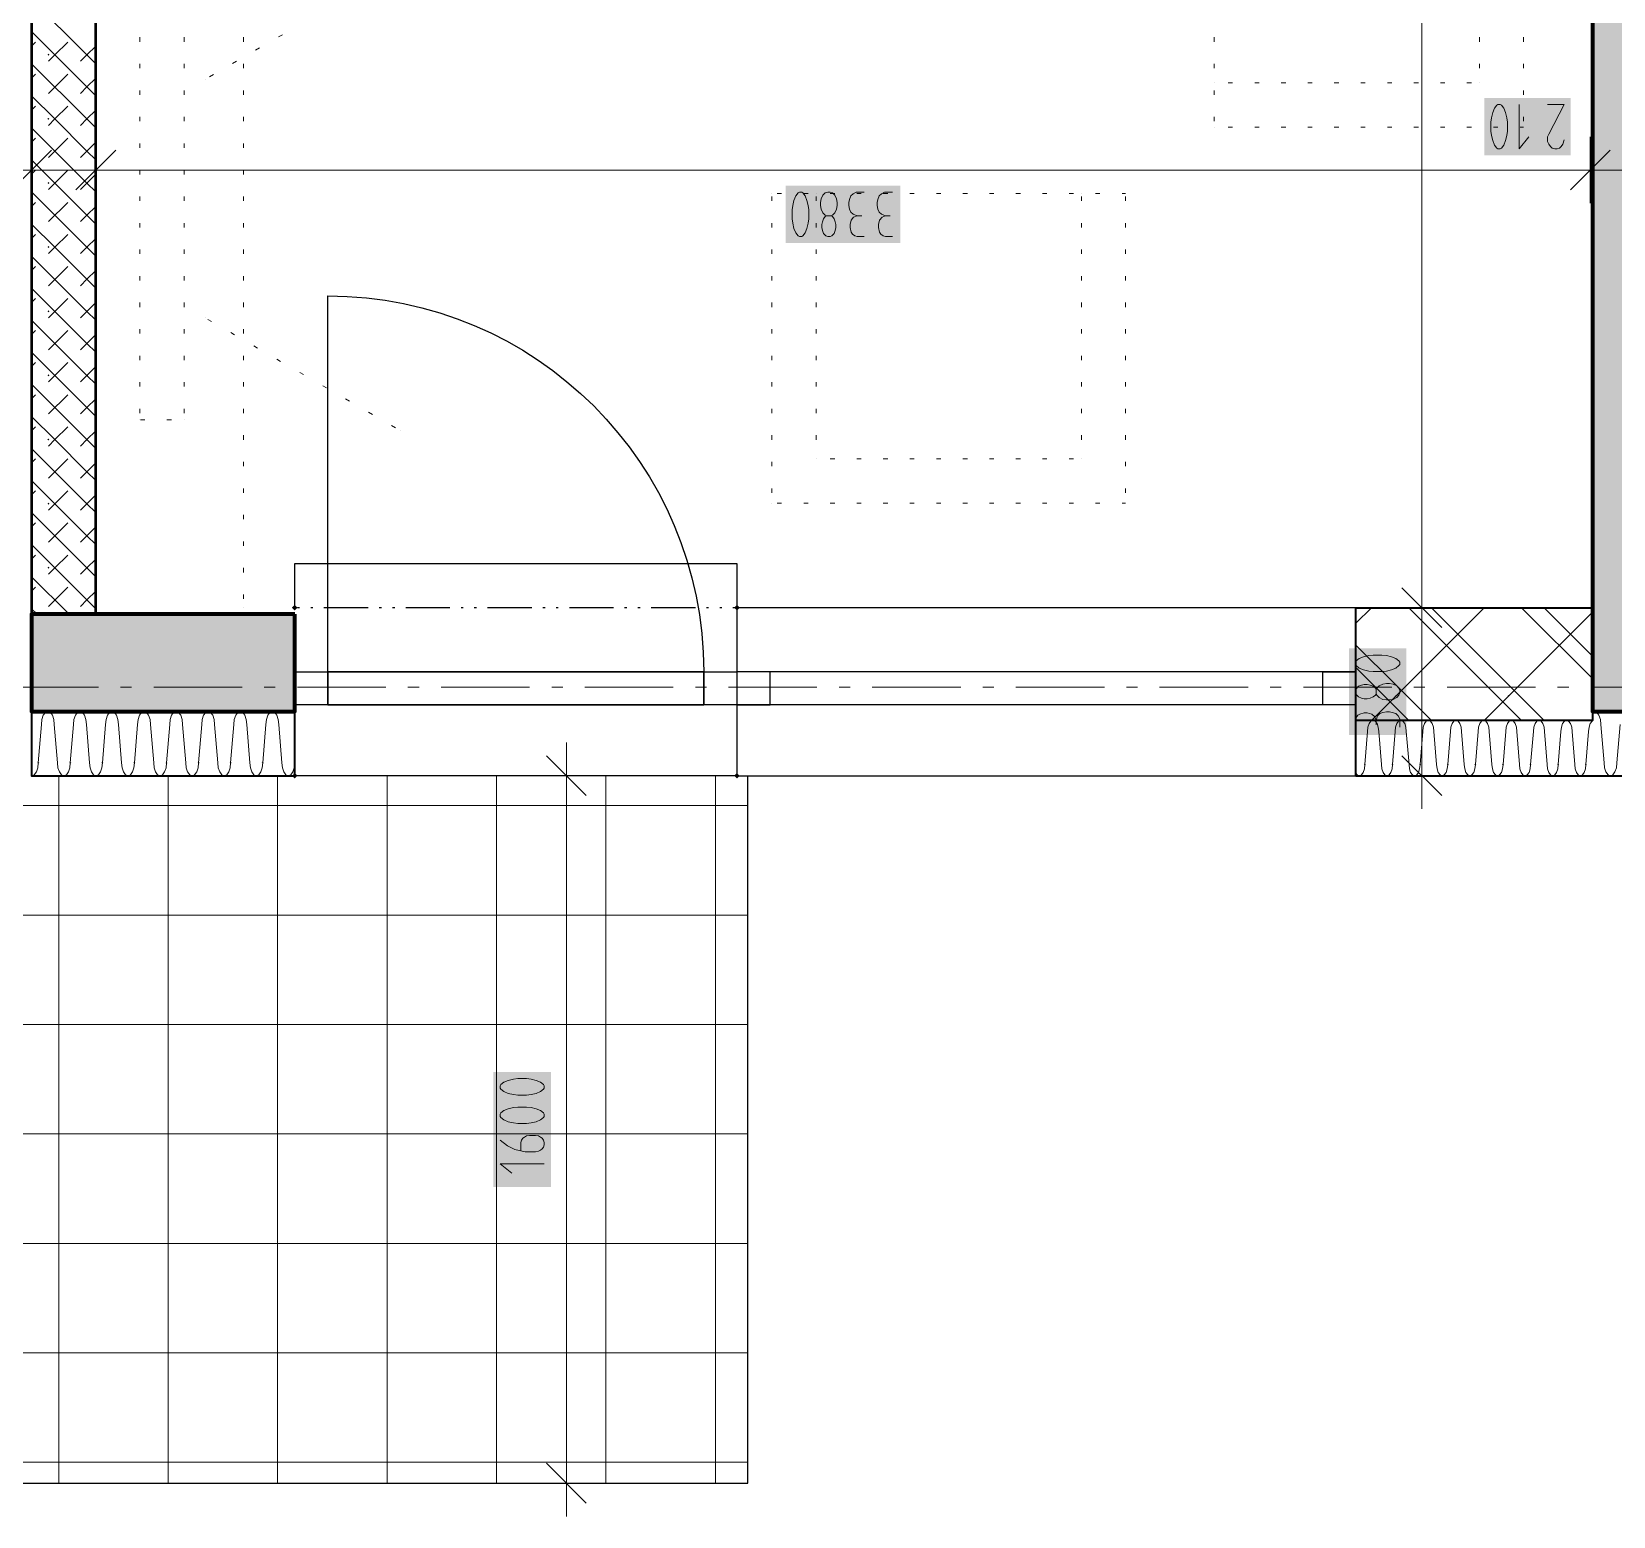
# Model space of a CAD drawing. Header units: millimetres. Extents: x 0 to 594, y 0 to 420.
# Drawn here: x 313.66 to 350.32, y 110.91 to 145.32 of the extents above; entities that cross this region are included whole.
import ezdxf

# ---------------------------------------------------------------- set-up
doc = ezdxf.new("R2010")
doc.units = ezdxf.units.MM
doc.header["$LTSCALE"] = 8
for name, color, linetype in [('PDF_Dvere', 7, 'Continuous'), ('PDF_Koty delkove', 7, 'Continuous'), ('PDF_Nabytek', 7, 'Continuous'), ('PDF_Obecne 0.25', 7, 'Continuous'), ('PDF_Okna', 7, 'Continuous'), ('PDF_Osy hlavni', 7, 'Continuous'), ('PDF_Pricky zdene', 7, 'Continuous'), ('PDF_Srafy', 7, 'Continuous'), ('PDF_Steny obvodove nosne', 7, 'Continuous'), ('PDF_Steny sendvic', 7, 'Continuous'), ('PDF_Zatepleni', 7, 'Continuous')]:
    doc.layers.add(name, color=color, linetype=linetype)

msp = doc.modelspace()

# ---------------------------------------------------------------- linework, layer by layer
at = {"layer": 'PDF_Dvere', "lineweight": 25}
msp.add_lwpolyline([(320.523, 130.483), (320.523, 139.196, -0.414213), (329.235, 130.483)], format="xyb", dxfattribs=at)
for points in [[(320.523, 129.714), (319.754, 129.714), (319.754, 130.483), (320.523, 130.483)], [(320.523, 129.714), (320.523, 130.483)], [(330.004, 129.714), (329.235, 129.714), (329.235, 130.483), (330.004, 130.483)], [(329.235, 129.714), (329.235, 130.483)]]:
    msp.add_lwpolyline(points, close=True, dxfattribs=at)
for points in [[(329.235, 130.483), (320.523, 130.483), (329.235, 130.483)], [(329.235, 129.714), (320.523, 129.714), (329.235, 129.714)]]:
    msp.add_lwpolyline(points, dxfattribs=at)
at = {"layer": 'PDF_Koty delkove', "lineweight": 18}
for points in [[(345.88, 128.074), (345.88, 131.969), (345.88, 141.929), (345.88, 146.487), (345.88, 150.974)], [(347.481, 143.22), (347.481, 143.015), (347.495, 142.913), (347.523, 142.793), (347.564, 142.691), (347.618, 142.622), (347.646, 142.606), (347.7, 142.606), (347.728, 142.622), (347.782, 142.691), (347.823, 142.793), (347.851, 142.913), (347.865, 143.015), (347.865, 143.22), (347.851, 143.322), (347.823, 143.442), (347.782, 143.544), (347.728, 143.613), (347.7, 143.631), (347.646, 143.631)], [(347.646, 143.631), (347.618, 143.613), (347.564, 143.544), (347.523, 143.442), (347.495, 143.322), (347.481, 143.22)], [(348.139, 143.631), (348.139, 142.606), (348.357, 142.878)], [(348.796, 143.631), (349.179, 143.631), (348.823, 142.947), (348.796, 142.878), (348.796, 142.776), (348.823, 142.708), (348.864, 142.657), (348.905, 142.622), (348.96, 142.606), (349.014, 142.606), (349.069, 142.622), (349.11, 142.657), (349.151, 142.708), (349.179, 142.81)], [(313.655, 142.88), (313.655, 142.111), (313.655, 141.343)], [(315.141, 142.88), (315.141, 142.111), (315.141, 141.343)], [(349.786, 142.88), (349.786, 142.111), (349.786, 141.343)], [(314.116, 142.573), (313.194, 141.65)], [(315.603, 142.573), (314.68, 141.65)], [(350.247, 142.573), (349.325, 141.65)], [(415.268, 142.111), (414.361, 142.111), (388.07, 142.111), (386.583, 142.111), (351.939, 142.111), (349.786, 142.111), (315.141, 142.111), (313.655, 142.111), (287.364, 142.111), (285.212, 142.111), (258.921, 142.111), (257.434, 142.111), (222.79, 142.111), (220.637, 142.111)], [(331.587, 141.513), (331.533, 141.581), (331.505, 141.599), (331.451, 141.599), (331.423, 141.581), (331.368, 141.513), (331.327, 141.41), (331.3, 141.29), (331.286, 141.188)], [(332.19, 141.052), (332.217, 141.034), (332.258, 140.983), (332.285, 140.915), (332.299, 140.847), (332.299, 140.778), (332.285, 140.71), (332.258, 140.642), (332.203, 140.59), (332.162, 140.574), (332.108, 140.574), (332.067, 140.59), (332.012, 140.642), (331.984, 140.71), (331.97, 140.778), (331.97, 140.847), (331.984, 140.915), (332.012, 140.983), (332.053, 141.034), (332.08, 141.052), (332.19, 141.052), (332.217, 141.069), (332.272, 141.12), (332.313, 141.205), (332.327, 141.29), (332.327, 141.359), (332.313, 141.444), (332.272, 141.53), (332.217, 141.581), (332.162, 141.599), (332.108, 141.599), (332.053, 141.581), (331.998, 141.53), (331.957, 141.444), (331.943, 141.359)], [(332.956, 141.599), (332.765, 141.599), (332.696, 141.564), (332.641, 141.513), (332.614, 141.428), (332.6, 141.359), (332.6, 141.29), (332.614, 141.205), (332.641, 141.138), (332.696, 141.086), (332.792, 141.052)], [(333.613, 141.599), (333.422, 141.599), (333.354, 141.564), (333.299, 141.513), (333.271, 141.428), (333.257, 141.359), (333.257, 141.29), (333.271, 141.205), (333.299, 141.138), (333.354, 141.086), (333.449, 141.052)], [(331.286, 141.188), (331.286, 140.983), (331.3, 140.881), (331.327, 140.761), (331.368, 140.659), (331.423, 140.59), (331.451, 140.574), (331.505, 140.574), (331.533, 140.59), (331.587, 140.659), (331.628, 140.761), (331.656, 140.881), (331.67, 140.983), (331.67, 141.188), (331.656, 141.29), (331.628, 141.41), (331.587, 141.513)], [(331.943, 141.359), (331.943, 141.29), (331.957, 141.205), (331.998, 141.12), (332.053, 141.069), (332.08, 141.052)], [(332.956, 140.574), (332.792, 140.574), (332.737, 140.59), (332.683, 140.625), (332.655, 140.676), (332.628, 140.778), (332.628, 140.847), (332.655, 140.949), (332.71, 141.018), (332.792, 141.052), (332.901, 141.052)], [(333.613, 140.574), (333.449, 140.574), (333.394, 140.59), (333.34, 140.625), (333.312, 140.676), (333.285, 140.778), (333.285, 140.847), (333.312, 140.949), (333.367, 141.018), (333.449, 141.052), (333.558, 141.052)], [(346.341, 131.508), (345.419, 132.431)], [(346.649, 131.969), (345.88, 131.969), (345.111, 131.969)], [(344.956, 130.871), (344.751, 130.871), (344.65, 130.857), (344.53, 130.83), (344.427, 130.789), (344.359, 130.735), (344.342, 130.707), (344.342, 130.652), (344.359, 130.625), (344.427, 130.57), (344.53, 130.529), (344.65, 130.501), (344.751, 130.487)], [(344.751, 130.487), (344.956, 130.487), (345.059, 130.501), (345.179, 130.529), (345.281, 130.57), (345.35, 130.625), (345.367, 130.652), (345.367, 130.707), (345.35, 130.735), (345.281, 130.789), (345.179, 130.83), (345.059, 130.857), (344.956, 130.871)], [(344.82, 129.967), (344.803, 129.94), (344.751, 129.899), (344.684, 129.872), (344.615, 129.858), (344.546, 129.858), (344.479, 129.872), (344.41, 129.899), (344.359, 129.954), (344.342, 129.995), (344.342, 130.05), (344.359, 130.091), (344.41, 130.146), (344.479, 130.173), (344.546, 130.187), (344.615, 130.187), (344.684, 130.173), (344.751, 130.146), (344.803, 130.105), (344.82, 130.078)], [(345.059, 130.214), (344.974, 130.2), (344.889, 130.16), (344.837, 130.105), (344.82, 130.078), (344.82, 129.967), (344.837, 129.94), (344.889, 129.885), (344.974, 129.844), (345.059, 129.83), (345.128, 129.83), (345.213, 129.844), (345.299, 129.885), (345.35, 129.94), (345.367, 129.995), (345.367, 130.05), (345.35, 130.105), (345.299, 130.16), (345.213, 130.2), (345.128, 130.214)], [(345.128, 130.214), (345.059, 130.214)], [(344.342, 129.201), (344.342, 129.365), (344.359, 129.42), (344.394, 129.475), (344.445, 129.503), (344.546, 129.53), (344.615, 129.53), (344.718, 129.503), (344.786, 129.448), (344.82, 129.365), (344.82, 129.256)], [(345.367, 129.201), (345.367, 129.393), (345.333, 129.461), (345.281, 129.516), (345.196, 129.543), (345.128, 129.557), (345.059, 129.557), (344.974, 129.543), (344.906, 129.516), (344.855, 129.461), (344.82, 129.365)], [(326.052, 128.074), (326.052, 128.843)], [(326.513, 127.613), (325.591, 128.536)], [(346.341, 127.613), (345.419, 128.536)], [(326.821, 128.074), (326.052, 128.074), (325.283, 128.074)], [(326.052, 111.677), (326.052, 128.074)], [(346.649, 128.074), (345.88, 128.074), (345.111, 128.074)], [(345.88, 128.074), (345.88, 127.306)], [(325.128, 120.396), (324.923, 120.396), (324.822, 120.382), (324.702, 120.355), (324.599, 120.314), (324.531, 120.26), (324.514, 120.232), (324.514, 120.178), (324.531, 120.15), (324.599, 120.096), (324.702, 120.055), (324.822, 120.027), (324.923, 120.013), (325.128, 120.013), (325.231, 120.027), (325.351, 120.055), (325.453, 120.096), (325.522, 120.15), (325.539, 120.178)], [(325.539, 120.178), (325.539, 120.232), (325.522, 120.26), (325.453, 120.314), (325.351, 120.355), (325.231, 120.382), (325.128, 120.396)], [(324.992, 119.384), (324.992, 119.575), (325.009, 119.63), (325.043, 119.671), (325.078, 119.698), (325.128, 119.725), (325.197, 119.739), (325.333, 119.739), (325.402, 119.725), (325.453, 119.698), (325.487, 119.671), (325.522, 119.63), (325.539, 119.575), (325.539, 119.521), (325.522, 119.466), (325.487, 119.425), (325.453, 119.397), (325.402, 119.37), (325.333, 119.356), (325.094, 119.356), (324.856, 119.411), (324.684, 119.493), (324.514, 119.63)], [(325.539, 119.082), (324.514, 119.082), (324.787, 118.864)], [(326.513, 111.216), (325.591, 112.138)], [(326.821, 111.677), (326.052, 111.677), (325.283, 111.677)], [(326.052, 111.677), (326.052, 110.908)]]:
    msp.add_lwpolyline(points, dxfattribs=at)
msp.add_lwpolyline([(325.128, 121.053), (324.923, 121.053), (324.822, 121.039), (324.702, 121.012), (324.599, 120.971), (324.531, 120.917), (324.514, 120.889), (324.514, 120.835), (324.531, 120.807), (324.599, 120.753), (324.702, 120.712), (324.822, 120.684), (324.923, 120.67), (325.128, 120.67), (325.231, 120.684), (325.351, 120.712), (325.453, 120.753), (325.522, 120.807), (325.539, 120.835), (325.539, 120.889), (325.522, 120.917), (325.453, 120.971), (325.351, 121.012), (325.231, 121.039)], close=True, dxfattribs=at)
at = {"layer": 'PDF_Koty delkove', "color": 7, "lineweight": 18, "true_color": 0xffffff, "transparency": 33554559}
for points in [[(349.333, 143.784), (347.328, 143.784), (349.333, 142.452), (347.328, 142.452)], [(333.795, 141.753), (331.133, 141.753), (333.795, 140.42), (331.133, 140.42)], [(345.521, 129.02), (345.521, 131.024), (344.189, 129.02), (344.189, 131.024)], [(325.693, 118.545), (325.693, 121.207), (324.361, 118.545), (324.361, 121.207)]]:
    msp.add_solid(points, dxfattribs=at)
at = {"layer": 'PDF_Nabytek', "lineweight": 13}
for points in [[(319.379, 145.197), (319.467, 145.248)], [(315.141, 145.087), (315.141, 145.189)], [(316.166, 145.087), (316.166, 145.189)], [(317.191, 145.087), (317.191, 145.189)], [(318.567, 145.087), (318.567, 145.189)], [(318.846, 144.889), (318.935, 144.941)], [(341.065, 145.087), (341.065, 145.189)], [(347.215, 145.087), (347.215, 145.189)], [(348.24, 145.087), (348.24, 145.189)], [(315.141, 144.472), (315.141, 144.574)], [(316.166, 144.472), (316.166, 144.574)], [(317.191, 144.472), (317.191, 144.574)], [(318.313, 144.582), (318.402, 144.633)], [(318.567, 144.472), (318.567, 144.574)], [(341.065, 144.472), (341.065, 144.574)], [(347.215, 144.472), (347.215, 144.574)], [(348.24, 144.472), (348.24, 144.574)], [(317.679, 144.216), (317.679, 144.216)], [(317.781, 144.274), (317.87, 144.326)], [(341.065, 144.131), (341.065, 144.131)], [(341.495, 144.131), (341.392, 144.131)], [(342.11, 144.131), (342.007, 144.131)], [(342.725, 144.131), (342.622, 144.131)], [(343.34, 144.131), (343.237, 144.131)], [(343.955, 144.131), (343.852, 144.131)], [(344.57, 144.131), (344.467, 144.131)], [(345.185, 144.131), (345.082, 144.131)], [(345.8, 144.131), (345.697, 144.131)], [(346.415, 144.131), (346.312, 144.131)], [(347.03, 144.131), (346.927, 144.131)], [(347.215, 144.131), (347.215, 144.131)], [(347.215, 144.131), (347.215, 144.131)], [(315.141, 143.857), (315.141, 143.959)], [(316.166, 143.857), (316.166, 143.959)], [(317.191, 143.857), (317.191, 143.959)], [(318.567, 143.857), (318.567, 143.959)], [(341.065, 143.857), (341.065, 143.959)], [(348.24, 143.857), (348.24, 143.959)], [(315.141, 143.242), (315.141, 143.344)], [(316.166, 143.242), (316.166, 143.344)], [(317.191, 143.242), (317.191, 143.344)], [(318.567, 143.242), (318.567, 143.344)], [(341.065, 143.242), (341.065, 143.344)], [(341.065, 143.106), (341.065, 143.106)], [(341.065, 143.106), (341.065, 143.106)], [(341.495, 143.106), (341.392, 143.106)], [(342.11, 143.106), (342.007, 143.106)], [(342.725, 143.106), (342.622, 143.106)], [(343.34, 143.106), (343.237, 143.106)], [(343.955, 143.106), (343.852, 143.106)], [(344.57, 143.106), (344.467, 143.106)], [(345.185, 143.106), (345.082, 143.106)], [(345.8, 143.106), (345.697, 143.106)], [(346.415, 143.106), (346.312, 143.106)], [(347.03, 143.106), (346.927, 143.106)], [(347.645, 143.106), (347.542, 143.106)], [(348.24, 143.106), (348.157, 143.106)], [(348.24, 143.242), (348.24, 143.344)], [(348.24, 143.106), (348.24, 143.106)], [(348.24, 143.106), (348.24, 143.106)], [(315.141, 142.627), (315.141, 142.729)], [(316.166, 142.627), (316.166, 142.729)], [(317.191, 142.627), (317.191, 142.729)], [(318.567, 142.627), (318.567, 142.729)], [(315.141, 142.012), (315.141, 142.114)], [(316.166, 142.012), (316.166, 142.114)], [(317.191, 142.012), (317.191, 142.114)], [(318.567, 142.012), (318.567, 142.114)], [(330.815, 141.568), (330.815, 141.568)], [(330.815, 141.568), (330.815, 141.568)], [(331.04, 141.568), (330.937, 141.568)], [(331.655, 141.568), (331.552, 141.568)], [(331.84, 141.568), (331.84, 141.568)], [(332.27, 141.568), (332.167, 141.568)], [(332.885, 141.568), (332.782, 141.568)], [(333.5, 141.568), (333.397, 141.568)], [(334.115, 141.568), (334.012, 141.568)], [(334.73, 141.568), (334.627, 141.568)], [(335.345, 141.568), (335.242, 141.568)], [(335.96, 141.568), (335.857, 141.568)], [(336.575, 141.568), (336.472, 141.568)], [(337.19, 141.568), (337.087, 141.568)], [(337.805, 141.568), (337.702, 141.568)], [(337.99, 141.568), (337.99, 141.568)], [(338.42, 141.568), (338.317, 141.568)], [(339.015, 141.568), (338.932, 141.568)], [(339.015, 141.568), (339.015, 141.568)], [(339.015, 141.568), (339.015, 141.568)], [(315.141, 141.397), (315.141, 141.499)], [(316.166, 141.397), (316.166, 141.499)], [(317.191, 141.397), (317.191, 141.499)], [(318.567, 141.397), (318.567, 141.499)], [(330.815, 141.397), (330.815, 141.499)], [(331.84, 141.397), (331.84, 141.499)], [(337.99, 141.397), (337.99, 141.499)], [(339.015, 141.397), (339.015, 141.499)], [(315.141, 140.782), (315.141, 140.884)], [(316.166, 140.782), (316.166, 140.884)], [(317.191, 140.782), (317.191, 140.884)], [(318.567, 140.782), (318.567, 140.884)], [(330.815, 140.782), (330.815, 140.884)], [(331.84, 140.782), (331.84, 140.884)], [(337.99, 140.782), (337.99, 140.884)], [(339.015, 140.782), (339.015, 140.884)], [(315.141, 140.167), (315.141, 140.269)], [(316.166, 140.167), (316.166, 140.269)], [(317.191, 140.167), (317.191, 140.269)], [(318.567, 140.167), (318.567, 140.269)], [(330.815, 140.167), (330.815, 140.269)], [(331.84, 140.167), (331.84, 140.269)], [(337.99, 140.167), (337.99, 140.269)], [(339.015, 140.167), (339.015, 140.269)], [(315.141, 139.552), (315.141, 139.654)], [(316.166, 139.552), (316.166, 139.654)], [(317.191, 139.552), (317.191, 139.654)], [(318.567, 139.552), (318.567, 139.654)], [(330.815, 139.552), (330.815, 139.654)], [(331.84, 139.552), (331.84, 139.654)], [(337.99, 139.552), (337.99, 139.654)], [(339.015, 139.552), (339.015, 139.654)], [(315.141, 138.937), (315.141, 139.039)], [(316.166, 138.937), (316.166, 139.039)], [(317.191, 138.937), (317.191, 139.039)], [(318.567, 138.937), (318.567, 139.039)], [(330.815, 138.937), (330.815, 139.039)], [(331.84, 138.937), (331.84, 139.039)], [(337.99, 138.937), (337.99, 139.039)], [(339.015, 138.937), (339.015, 139.039)], [(317.679, 138.686), (317.679, 138.686)], [(317.827, 138.6), (317.739, 138.651)], [(315.141, 138.322), (315.141, 138.424)], [(316.166, 138.322), (316.166, 138.424)], [(317.191, 138.322), (317.191, 138.424)], [(318.36, 138.293), (318.271, 138.344)], [(318.567, 138.322), (318.567, 138.424)], [(330.815, 138.322), (330.815, 138.424)], [(331.84, 138.322), (331.84, 138.424)], [(337.99, 138.322), (337.99, 138.424)], [(339.015, 138.322), (339.015, 138.424)], [(318.893, 137.985), (318.804, 138.036)], [(315.141, 137.707), (315.141, 137.809)], [(316.166, 137.707), (316.166, 137.809)], [(317.191, 137.707), (317.191, 137.809)], [(318.567, 137.707), (318.567, 137.809)], [(319.425, 137.678), (319.336, 137.729)], [(330.815, 137.707), (330.815, 137.809)], [(331.84, 137.707), (331.84, 137.809)], [(337.99, 137.707), (337.99, 137.809)], [(339.015, 137.707), (339.015, 137.809)], [(315.141, 137.092), (315.141, 137.194)], [(316.166, 137.092), (316.166, 137.194)], [(317.191, 137.092), (317.191, 137.194)], [(318.567, 137.092), (318.567, 137.194)], [(319.958, 137.37), (319.869, 137.421)], [(330.815, 137.092), (330.815, 137.194)], [(331.84, 137.092), (331.84, 137.194)], [(337.99, 137.092), (337.99, 137.194)], [(339.015, 137.092), (339.015, 137.194)], [(320.49, 137.063), (320.402, 137.114)], [(321.023, 136.755), (320.934, 136.806)], [(315.141, 136.477), (315.141, 136.579)], [(316.166, 136.477), (316.166, 136.579)], [(317.191, 136.477), (317.191, 136.579)], [(318.567, 136.477), (318.567, 136.579)], [(321.556, 136.448), (321.467, 136.499)], [(330.815, 136.477), (330.815, 136.579)], [(331.84, 136.477), (331.84, 136.579)], [(337.99, 136.477), (337.99, 136.579)], [(339.015, 136.477), (339.015, 136.579)], [(316.166, 136.326), (316.166, 136.326)], [(316.166, 136.326), (316.166, 136.326)], [(316.28, 136.326), (316.177, 136.326)], [(316.895, 136.326), (316.792, 136.326)], [(317.191, 136.326), (317.191, 136.326)], [(317.191, 136.326), (317.191, 136.326)], [(322.088, 136.14), (321.999, 136.191)], [(322.203, 136.074), (322.203, 136.074)], [(315.141, 135.862), (315.141, 135.964)], [(318.567, 135.862), (318.567, 135.964)], [(330.815, 135.862), (330.815, 135.964)], [(331.84, 135.862), (331.84, 135.964)], [(337.99, 135.862), (337.99, 135.964)], [(339.015, 135.862), (339.015, 135.964)], [(315.141, 135.247), (315.141, 135.349)], [(318.567, 135.247), (318.567, 135.349)], [(330.815, 135.247), (330.815, 135.349)], [(331.84, 135.419), (331.84, 135.419)], [(331.84, 135.419), (331.84, 135.419)], [(332.27, 135.419), (332.167, 135.419)], [(332.885, 135.419), (332.782, 135.419)], [(333.5, 135.419), (333.397, 135.419)], [(334.115, 135.419), (334.012, 135.419)], [(334.73, 135.419), (334.627, 135.419)], [(335.345, 135.419), (335.242, 135.419)], [(335.96, 135.419), (335.857, 135.419)], [(336.575, 135.419), (336.472, 135.419)], [(337.19, 135.419), (337.087, 135.419)], [(337.805, 135.419), (337.702, 135.419)], [(337.99, 135.419), (337.99, 135.419)], [(337.99, 135.419), (337.99, 135.419)], [(339.015, 135.247), (339.015, 135.349)], [(315.141, 134.632), (315.141, 134.734)], [(318.567, 134.632), (318.567, 134.734)], [(330.815, 134.632), (330.815, 134.734)], [(339.015, 134.632), (339.015, 134.734)], [(330.815, 134.394), (330.815, 134.394)], [(330.815, 134.394), (330.815, 134.394)], [(331.04, 134.394), (330.937, 134.394)], [(331.655, 134.394), (331.552, 134.394)], [(332.27, 134.394), (332.167, 134.394)], [(332.885, 134.394), (332.782, 134.394)], [(333.5, 134.394), (333.397, 134.394)], [(334.115, 134.394), (334.012, 134.394)], [(334.73, 134.394), (334.627, 134.394)], [(335.345, 134.394), (335.242, 134.394)], [(335.96, 134.394), (335.857, 134.394)], [(336.575, 134.394), (336.472, 134.394)], [(337.19, 134.394), (337.087, 134.394)], [(337.805, 134.394), (337.702, 134.394)], [(338.42, 134.394), (338.317, 134.394)], [(339.015, 134.394), (338.932, 134.394)], [(339.015, 134.394), (339.015, 134.394)], [(339.015, 134.394), (339.015, 134.394)], [(315.141, 134.017), (315.141, 134.12)], [(318.567, 134.017), (318.567, 134.12)], [(315.141, 133.402), (315.141, 133.505)], [(318.567, 133.402), (318.567, 133.505)], [(315.141, 132.787), (315.141, 132.89)], [(318.567, 132.787), (318.567, 132.89)], [(315.141, 132.172), (315.141, 132.275)], [(318.567, 132.172), (318.567, 132.275)], [(315.141, 131.969), (315.141, 131.969)], [(318.567, 131.969), (318.567, 131.969)]]:
    msp.add_lwpolyline(points, dxfattribs=at)
at = {"layer": 'PDF_Obecne 0.25', "lineweight": 25}
for points in [[(319.754, 131.969), (319.754, 132.994), (330.004, 132.994), (330.004, 131.969)], [(298.486, 111.677), (330.26, 111.677), (330.26, 128.077)], [(330.004, 128.074), (319.754, 128.074)]]:
    msp.add_lwpolyline(points, dxfattribs=at)
at = {"layer": 'PDF_Okna', "lineweight": 25}
for points in [[(330.004, 131.969), (330.004, 128.074)], [(344.354, 131.969), (330.004, 131.969)], [(344.354, 130.483), (330.004, 130.483)], [(344.354, 129.714), (330.004, 129.714)], [(330.004, 128.074), (344.354, 128.074)]]:
    msp.add_lwpolyline(points, dxfattribs=at)
for points in [[(330.004, 129.714), (330.773, 129.714), (330.773, 130.483), (330.004, 130.483)], [(344.354, 129.714), (343.585, 129.714), (343.585, 130.483), (344.354, 130.483)]]:
    msp.add_lwpolyline(points, close=True, dxfattribs=at)
at = {"layer": 'PDF_Osy hlavni', "lineweight": 18}
for points in [[(315.204, 130.124), (313.154, 130.124)], [(315.972, 130.124), (315.716, 130.124)], [(318.535, 130.124), (316.485, 130.124)], [(319.304, 130.124), (319.047, 130.124)], [(321.866, 130.124), (319.816, 130.124)], [(322.635, 130.124), (322.379, 130.124)], [(325.197, 130.124), (323.147, 130.124)], [(325.966, 130.124), (325.71, 130.124)], [(328.529, 130.124), (326.479, 130.124)], [(329.297, 130.124), (329.041, 130.124)], [(331.86, 130.124), (329.81, 130.124)], [(332.628, 130.124), (332.372, 130.124)], [(335.191, 130.124), (333.141, 130.124)], [(335.96, 130.124), (335.703, 130.124)], [(338.522, 130.124), (336.472, 130.124)], [(339.291, 130.124), (339.035, 130.124)], [(341.853, 130.124), (339.803, 130.124)], [(342.622, 130.124), (342.366, 130.124)], [(345.185, 130.124), (343.135, 130.124)], [(345.953, 130.124), (345.697, 130.124)], [(348.516, 130.124), (346.466, 130.124)], [(349.285, 130.124), (349.028, 130.124)], [(351.847, 130.124), (349.797, 130.124)]]:
    msp.add_lwpolyline(points, dxfattribs=at)
at = {"layer": 'PDF_Pricky zdene', "lineweight": 50}
msp.add_lwpolyline([(315.141, 131.816), (315.141, 131.969), (315.141, 181.118), (313.655, 181.118), (313.655, 131.969), (313.655, 131.816)], close=True, dxfattribs=at)
at = {"layer": 'PDF_Pricky zdene', "lineweight": 9}
for points in [[(315.141, 144.577), (314.936, 144.782), (313.655, 146.063)], [(314.936, 144.039), (314.193, 144.782), (313.655, 145.32)], [(313.655, 144.987), (313.747, 145.079)], [(314.045, 144.633), (314.193, 144.782), (314.491, 145.079)], [(314.936, 144.782), (315.141, 144.987)], [(315.141, 143.091), (314.936, 143.296), (313.655, 144.577)], [(314.788, 144.633), (314.936, 144.782)], [(313.655, 144.244), (313.747, 144.336)], [(314.045, 143.89), (314.491, 144.336)], [(314.936, 144.039), (315.141, 144.244)], [(314.936, 142.552), (314.193, 143.296), (313.655, 143.834)], [(315.141, 143.834), (314.936, 144.039), (314.788, 143.89)], [(313.655, 143.501), (313.747, 143.593)], [(314.045, 143.147), (314.193, 143.296), (314.491, 143.593)], [(314.936, 143.296), (315.141, 143.501)], [(315.141, 141.604), (314.936, 141.809), (313.655, 143.091)], [(314.788, 143.147), (314.936, 143.296)], [(313.655, 142.757), (313.747, 142.85)], [(314.045, 142.404), (314.491, 142.85)], [(314.936, 142.552), (315.141, 142.757)], [(314.936, 141.066), (314.193, 141.809), (313.655, 142.347)], [(315.141, 142.347), (314.936, 142.552), (314.788, 142.404)], [(313.655, 142.014), (313.747, 142.107)], [(314.045, 141.661), (314.193, 141.809), (314.491, 142.107)], [(314.936, 141.809), (315.141, 142.014)], [(315.141, 140.118), (314.936, 140.323), (313.655, 141.604)], [(314.788, 141.661), (314.936, 141.809)], [(313.655, 141.271), (313.747, 141.363)], [(314.045, 140.918), (314.491, 141.363)], [(314.936, 141.066), (315.141, 141.271)], [(314.936, 139.58), (314.193, 140.323), (313.655, 140.861)], [(315.141, 140.861), (314.936, 141.066), (314.788, 140.918)], [(313.655, 140.528), (313.747, 140.62)], [(314.045, 140.174), (314.193, 140.323), (314.491, 140.62)], [(314.936, 140.323), (315.141, 140.528)], [(315.141, 138.632), (314.936, 138.837), (313.655, 140.118)], [(314.788, 140.174), (314.936, 140.323)], [(313.655, 139.785), (313.747, 139.877)], [(314.045, 139.431), (314.491, 139.877)], [(314.936, 139.58), (315.141, 139.785)], [(314.936, 138.094), (314.193, 138.837), (313.655, 139.375)], [(315.141, 139.375), (314.936, 139.58), (314.788, 139.431)], [(313.655, 139.042), (313.747, 139.134)], [(314.045, 138.688), (314.193, 138.837), (314.491, 139.134)], [(314.936, 138.837), (315.141, 139.042)], [(315.141, 137.146), (314.936, 137.351), (313.655, 138.632)], [(314.788, 138.688), (314.936, 138.837)], [(313.655, 138.299), (313.747, 138.391)], [(314.045, 137.945), (314.491, 138.391)], [(314.936, 138.094), (315.141, 138.299)], [(314.936, 136.608), (314.193, 137.351), (313.655, 137.889)], [(315.141, 137.889), (314.936, 138.094), (314.788, 137.945)], [(313.655, 137.556), (313.747, 137.648)], [(314.045, 137.202), (314.193, 137.351), (314.491, 137.648)], [(314.936, 137.351), (315.141, 137.556)], [(315.141, 135.659), (314.936, 135.864), (313.655, 137.146)], [(314.788, 137.202), (314.936, 137.351)], [(313.655, 136.813), (313.747, 136.905)], [(314.045, 136.459), (314.491, 136.905)], [(314.936, 136.608), (315.141, 136.813)], [(314.936, 135.121), (314.193, 135.864), (313.655, 136.403)], [(315.141, 136.403), (314.936, 136.608), (314.788, 136.459)], [(313.655, 136.069), (313.747, 136.162)], [(314.045, 135.716), (314.193, 135.864), (314.491, 136.162)], [(314.936, 135.864), (315.141, 136.069)], [(314.788, 135.716), (314.936, 135.864)], [(315.141, 134.173), (314.936, 134.378), (313.655, 135.659)], [(313.655, 135.326), (313.747, 135.419)], [(314.045, 134.973), (314.491, 135.419)], [(314.936, 135.121), (315.141, 135.326)], [(315.141, 134.916), (314.936, 135.121), (314.788, 134.973)], [(314.936, 133.635), (314.193, 134.378), (313.655, 134.916)], [(313.655, 134.583), (313.747, 134.675)], [(314.045, 134.23), (314.193, 134.378), (314.491, 134.675)], [(314.936, 134.378), (315.141, 134.583)], [(314.788, 134.23), (314.936, 134.378)], [(315.141, 132.687), (314.936, 132.892), (313.655, 134.173)], [(313.655, 133.84), (313.747, 133.932)], [(314.045, 133.486), (314.491, 133.932)], [(314.936, 133.635), (315.141, 133.84)], [(315.141, 133.43), (314.936, 133.635), (314.788, 133.486)], [(314.936, 132.149), (314.193, 132.892), (313.655, 133.43)], [(313.655, 133.097), (313.747, 133.189)], [(314.045, 132.743), (314.193, 132.892), (314.491, 133.189)], [(314.936, 132.892), (315.141, 133.097)], [(314.788, 132.743), (314.936, 132.892)], [(314.526, 131.816), (313.655, 132.687)], [(313.655, 132.354), (313.747, 132.446)], [(314.045, 132), (314.491, 132.446)], [(315.141, 131.944), (314.936, 132.149), (314.788, 132)], [(314.936, 132.149), (315.141, 132.354)], [(313.783, 131.816), (313.655, 131.944)]]:
    msp.add_lwpolyline(points, dxfattribs=at)
at = {"layer": 'PDF_Pricky zdene', "lineweight": 9, "transparency": 33554559}
for points in [[(314.045, 144.762), (314.022, 144.785), (314.068, 144.785), (314.045, 144.808)], [(314.936, 144.759), (314.913, 144.782), (314.96, 144.782), (314.936, 144.805)], [(314.045, 143.275), (314.022, 143.299), (314.068, 143.299), (314.045, 143.322)], [(314.936, 143.273), (314.913, 143.296), (314.96, 143.296), (314.936, 143.319)], [(314.045, 141.789), (314.022, 141.812), (314.068, 141.812), (314.045, 141.835)], [(314.936, 141.786), (314.913, 141.809), (314.96, 141.809), (314.936, 141.832)], [(314.045, 140.303), (314.022, 140.326), (314.068, 140.326), (314.045, 140.349)], [(314.936, 140.3), (314.913, 140.323), (314.96, 140.323), (314.936, 140.346)], [(314.045, 138.817), (314.022, 138.84), (314.068, 138.84), (314.045, 138.863)], [(314.936, 138.814), (314.913, 138.837), (314.96, 138.837), (314.936, 138.86)], [(314.045, 137.331), (314.022, 137.354), (314.068, 137.354), (314.045, 137.377)], [(314.936, 137.328), (314.913, 137.351), (314.96, 137.351), (314.936, 137.374)], [(314.045, 135.844), (314.022, 135.867), (314.068, 135.867), (314.045, 135.89)], [(314.936, 135.841), (314.913, 135.864), (314.96, 135.864), (314.936, 135.887)], [(314.045, 134.358), (314.022, 134.381), (314.068, 134.381), (314.045, 134.404)], [(314.936, 134.355), (314.913, 134.378), (314.96, 134.378), (314.936, 134.401)], [(314.045, 132.872), (314.022, 132.895), (314.068, 132.895), (314.045, 132.918)], [(314.936, 132.869), (314.913, 132.892), (314.96, 132.892), (314.936, 132.915)]]:
    msp.add_solid(points, dxfattribs=at)
at = {"layer": 'PDF_Srafy', "lineweight": 9}
for points in [[(314.283, 128.075), (314.283, 127.383), (314.283, 122.309), (314.283, 117.236), (314.283, 112.162), (314.283, 111.675)], [(316.82, 128.075), (316.82, 124.846), (316.82, 119.773), (316.82, 114.699), (316.82, 111.675)], [(319.357, 128.075), (319.357, 127.383), (319.357, 122.309), (319.357, 117.236), (319.357, 112.162), (319.357, 111.675)], [(321.893, 128.075), (321.893, 124.846), (321.893, 119.773), (321.893, 114.699), (321.893, 111.675)], [(324.43, 128.075), (324.43, 127.383), (324.43, 122.309), (324.43, 117.236), (324.43, 112.162), (324.43, 111.675)], [(326.967, 128.075), (326.967, 124.846), (326.967, 119.773), (326.967, 114.699), (326.967, 111.675)], [(329.504, 128.075), (329.504, 127.383), (329.504, 122.309), (329.504, 117.236), (329.504, 112.162), (329.504, 111.675)], [(329.504, 127.383), (324.43, 127.383), (319.357, 127.383), (314.283, 127.383), (309.21, 127.383), (304.136, 127.383), (299.063, 127.383), (298.485, 127.383)], [(330.26, 127.383), (329.504, 127.383)], [(330.26, 124.846), (326.967, 124.846), (321.893, 124.846), (316.82, 124.846), (311.747, 124.846), (306.673, 124.846), (301.6, 124.846), (298.485, 124.846)], [(330.26, 122.309), (329.504, 122.309), (324.43, 122.309), (319.357, 122.309), (314.283, 122.309), (309.21, 122.309), (304.136, 122.309), (299.063, 122.309), (298.485, 122.309)], [(330.26, 119.773), (326.967, 119.773), (321.893, 119.773), (316.82, 119.773), (311.747, 119.773), (306.673, 119.773), (301.6, 119.773), (298.485, 119.773)], [(330.26, 117.236), (329.504, 117.236), (324.43, 117.236), (319.357, 117.236), (314.283, 117.236), (309.21, 117.236), (304.136, 117.236), (299.063, 117.236)], [(330.26, 114.699), (326.967, 114.699), (321.893, 114.699), (316.82, 114.699), (311.747, 114.699), (306.673, 114.699), (301.6, 114.699), (298.485, 114.699)], [(330.26, 112.162), (329.504, 112.162), (324.43, 112.162), (319.357, 112.162), (314.283, 112.162), (309.21, 112.162), (304.136, 112.162), (299.063, 112.162)]]:
    msp.add_lwpolyline(points, dxfattribs=at)
at = {"layer": 'PDF_Steny obvodove nosne', "lineweight": 70}
for points in [[(351.887, 129.561), (351.887, 131.969), (351.887, 205.615), (351.887, 215.711), (351.887, 218.171), (349.837, 218.171), (349.837, 215.711), (349.837, 207.204), (349.837, 205.615), (349.837, 131.969), (349.837, 129.561)], [(319.754, 131.816), (315.141, 131.816), (313.655, 131.816), (313.655, 131.816), (313.655, 129.561), (319.754, 129.561)]]:
    msp.add_lwpolyline(points, close=True, dxfattribs=at)
at = {"layer": 'PDF_Steny obvodove nosne', "color": 9, "lineweight": 9, "true_color": 0xc0c0c0, "transparency": 33554559}
for points in [[(351.887, 129.561), (351.887, 218.171), (349.837, 129.561), (349.837, 218.171)], [(319.754, 131.816), (313.655, 131.816), (319.754, 129.561), (313.655, 129.561)]]:
    msp.add_solid(points, dxfattribs=at)
at = {"layer": 'PDF_Steny sendvic', "lineweight": 25}
for points in [[(319.867, 131.969), (319.816, 131.969)], [(320.175, 131.969), (320.124, 131.969)], [(321.456, 131.969), (320.431, 131.969)], [(321.764, 131.969), (321.712, 131.969)], [(322.071, 131.969), (322.02, 131.969)], [(323.352, 131.969), (322.327, 131.969)], [(323.66, 131.969), (323.609, 131.969)], [(323.967, 131.969), (323.916, 131.969)], [(325.249, 131.969), (324.224, 131.969)], [(325.556, 131.969), (325.505, 131.969)], [(325.864, 131.969), (325.812, 131.969)], [(327.145, 131.969), (326.12, 131.969)], [(327.452, 131.969), (327.401, 131.969)], [(327.76, 131.969), (327.708, 131.969)], [(329.041, 131.969), (328.016, 131.969)], [(329.348, 131.969), (329.297, 131.969)], [(329.656, 131.969), (329.605, 131.969)], [(330.004, 131.969), (329.912, 131.969)], [(319.867, 128.074), (319.816, 128.074)], [(320.175, 128.074), (320.124, 128.074)], [(321.456, 128.074), (320.431, 128.074)], [(321.764, 128.074), (321.712, 128.074)], [(322.071, 128.074), (322.02, 128.074)], [(323.352, 128.074), (322.327, 128.074)], [(323.66, 128.074), (323.609, 128.074)], [(323.967, 128.074), (323.916, 128.074)], [(325.249, 128.074), (324.224, 128.074)], [(325.556, 128.074), (325.505, 128.074)], [(325.864, 128.074), (325.812, 128.074)], [(327.145, 128.074), (326.12, 128.074)], [(327.452, 128.074), (327.401, 128.074)], [(327.76, 128.074), (327.708, 128.074)], [(329.041, 128.074), (328.016, 128.074)], [(329.348, 128.074), (329.297, 128.074)], [(329.656, 128.074), (329.605, 128.074)], [(330.004, 128.074), (329.912, 128.074)]]:
    msp.add_lwpolyline(points, dxfattribs=at)
at = {"layer": 'PDF_Steny sendvic', "lineweight": 9}
for points in [[(344.354, 131.611), (344.712, 131.969)], [(344.712, 129.356), (345.276, 129.919), (347.326, 131.969)], [(348.192, 129.356), (347.89, 129.658), (347.629, 129.919), (345.579, 131.969)], [(348.715, 129.356), (348.151, 129.919), (347.89, 130.181), (346.101, 131.969)], [(347.326, 129.356), (347.89, 129.919), (349.837, 131.867)], [(349.837, 130.324), (348.192, 131.969)], [(349.837, 130.847), (348.715, 131.969)], [(346.101, 129.356), (345.538, 129.919), (345.276, 130.181), (344.354, 131.103)], [(345.579, 129.356), (345.276, 129.658), (345.015, 129.919), (344.354, 130.581)], [(344.622, 129.099), (344.559, 128.331)], [(344.737, 129.356), (344.702, 129.337), (344.66, 129.282), (344.632, 129.198), (344.622, 129.099)], [(344.622, 129.099), (344.622, 129.099)], [(344.88, 129.099), (344.87, 129.198), (344.842, 129.282), (344.8, 129.337), (344.764, 129.356)], [(344.943, 128.331), (344.88, 129.099)], [(345.263, 129.099), (345.199, 128.331)], [(345.378, 129.356), (345.342, 129.337), (345.3, 129.282), (345.273, 129.198), (345.263, 129.099)], [(345.263, 129.099), (345.263, 129.099)], [(345.52, 129.099), (345.51, 129.198), (345.483, 129.282), (345.441, 129.337), (345.405, 129.356)], [(345.584, 128.331), (345.52, 129.099)], [(345.903, 129.099), (345.84, 128.331)], [(346.019, 129.356), (345.983, 129.337), (345.941, 129.282), (345.913, 129.198), (345.903, 129.099)], [(345.903, 129.099), (345.903, 129.099)], [(346.161, 129.099), (346.151, 129.198), (346.123, 129.282), (346.081, 129.337), (346.046, 129.356)], [(346.224, 128.331), (346.161, 129.099)], [(346.544, 129.099), (346.481, 128.331)], [(346.623, 129.337), (346.582, 129.282), (346.554, 129.198), (346.544, 129.099)], [(346.544, 129.099), (346.544, 129.099)], [(346.659, 129.356), (346.623, 129.337)], [(346.801, 129.099), (346.792, 129.198), (346.764, 129.282), (346.722, 129.337), (346.686, 129.356)], [(346.865, 128.331), (346.801, 129.099)], [(347.185, 129.099), (347.121, 128.331)], [(347.3, 129.356), (347.264, 129.337), (347.222, 129.282), (347.194, 129.198), (347.185, 129.099)], [(347.185, 129.099), (347.185, 129.099)], [(347.442, 129.099), (347.432, 129.198), (347.404, 129.282), (347.363, 129.337), (347.327, 129.356)], [(347.506, 128.331), (347.442, 129.099)], [(347.825, 129.099), (347.762, 128.331)], [(347.94, 129.356), (347.905, 129.337), (347.863, 129.282), (347.835, 129.198), (347.825, 129.099)], [(347.825, 129.099), (347.825, 129.099)], [(348.083, 129.099), (348.073, 129.198), (348.045, 129.282), (348.003, 129.337), (347.967, 129.356)], [(348.146, 128.331), (348.083, 129.099)], [(348.466, 129.099), (348.402, 128.331)], [(348.581, 129.356), (348.545, 129.337), (348.504, 129.282), (348.476, 129.198), (348.466, 129.099)], [(348.466, 129.099), (348.466, 129.099)], [(348.723, 129.099), (348.714, 129.198), (348.686, 129.282), (348.644, 129.337), (348.608, 129.356)], [(348.723, 129.099), (348.787, 128.331), (348.797, 128.233), (348.824, 128.15), (348.866, 128.094), (348.915, 128.074)], [(349.106, 129.099), (349.043, 128.331)], [(349.222, 129.356), (349.186, 129.337), (349.144, 129.282), (349.116, 129.198), (349.106, 129.099)], [(349.106, 129.099), (349.106, 129.099)], [(349.364, 129.099), (349.354, 129.198), (349.326, 129.282), (349.284, 129.337), (349.249, 129.356)], [(349.427, 128.331), (349.364, 129.099)], [(349.837, 129.343), (349.827, 129.337), (349.785, 129.282), (349.757, 129.198), (349.747, 129.099), (349.684, 128.331)], [(349.747, 129.099), (349.747, 129.099)], [(344.431, 128.074), (344.48, 128.094), (344.521, 128.15), (344.549, 128.233), (344.559, 128.331)], [(344.943, 128.331), (344.953, 128.233), (344.981, 128.15), (345.022, 128.094), (345.071, 128.074)], [(345.071, 128.074), (345.12, 128.094), (345.162, 128.15), (345.19, 128.233), (345.199, 128.331)], [(345.584, 128.331), (345.593, 128.233), (345.621, 128.15), (345.663, 128.094), (345.712, 128.074)], [(345.712, 128.074), (345.761, 128.094), (345.802, 128.15), (345.83, 128.233), (345.84, 128.331)], [(346.224, 128.331), (346.234, 128.233), (346.262, 128.15), (346.303, 128.094), (346.352, 128.074)], [(346.352, 128.074), (346.401, 128.094), (346.443, 128.15), (346.471, 128.233), (346.481, 128.331)], [(346.865, 128.331), (346.875, 128.233), (346.902, 128.15), (346.944, 128.094), (346.993, 128.074)], [(346.993, 128.074), (347.042, 128.094), (347.084, 128.15), (347.111, 128.233), (347.121, 128.331)], [(347.506, 128.331), (347.515, 128.233), (347.543, 128.15), (347.585, 128.094), (347.634, 128.074)], [(347.634, 128.074), (347.683, 128.094), (347.724, 128.15), (347.752, 128.233), (347.762, 128.331)], [(348.146, 128.331), (348.156, 128.233), (348.184, 128.15), (348.225, 128.094), (348.274, 128.074)], [(348.274, 128.074), (348.323, 128.094), (348.365, 128.15), (348.393, 128.233), (348.402, 128.331)], [(348.915, 128.074), (348.964, 128.094), (349.005, 128.15), (349.033, 128.233), (349.043, 128.331)], [(349.427, 128.331), (349.437, 128.233), (349.465, 128.15), (349.506, 128.094), (349.556, 128.074)], [(349.556, 128.074), (349.605, 128.094), (349.646, 128.15), (349.674, 128.233), (349.684, 128.331)], [(344.354, 128.131), (344.382, 128.094), (344.431, 128.074)], [(348.274, 128.074), (348.274, 128.074)]]:
    msp.add_lwpolyline(points, dxfattribs=at)
at = {"layer": 'PDF_Steny sendvic', "lineweight": 35}
msp.add_lwpolyline([(349.837, 131.969), (349.837, 129.561), (349.837, 129.356), (344.354, 129.356), (344.354, 129.714), (344.354, 130.483), (344.354, 131.969), (349.786, 131.969)], close=True, dxfattribs=at)
for points in [[(349.837, 129.356), (344.354, 129.356)], [(344.354, 128.074), (344.354, 129.356)], [(344.354, 128.074), (349.837, 128.074)]]:
    msp.add_lwpolyline(points, dxfattribs=at)
at = {"layer": 'PDF_Steny sendvic', "lineweight": 25, "transparency": 33554559}
for points in [[(319.818, 131.969), (319.754, 131.905), (319.754, 132.033), (319.69, 131.969)], [(330.068, 131.969), (330.004, 131.905), (330.004, 132.033), (329.94, 131.969)], [(319.818, 128.074), (319.754, 128.01), (319.754, 128.139), (319.69, 128.074)], [(330.068, 128.074), (330.004, 128.01), (330.004, 128.139), (329.94, 128.074)]]:
    msp.add_solid(points, dxfattribs=at)
at = {"layer": 'PDF_Steny sendvic', "lineweight": 9, "transparency": 33554559}
for points in [[(345.276, 129.896), (345.253, 129.919), (345.299, 129.919), (345.276, 129.943)], [(347.89, 129.896), (347.867, 129.919), (347.913, 129.919), (347.89, 129.943)], [(344.559, 128.308), (344.536, 128.331), (344.582, 128.331), (344.559, 128.354)], [(345.199, 128.308), (345.176, 128.331), (345.222, 128.331), (345.199, 128.354)], [(345.84, 128.308), (345.817, 128.331), (345.863, 128.331), (345.84, 128.354)], [(346.481, 128.308), (346.457, 128.331), (346.504, 128.331), (346.481, 128.354)], [(347.121, 128.308), (347.098, 128.331), (347.144, 128.331), (347.121, 128.354)], [(347.762, 128.308), (347.739, 128.331), (347.785, 128.331), (347.762, 128.354)], [(348.402, 128.308), (348.379, 128.331), (348.425, 128.331), (348.402, 128.354)], [(349.043, 128.308), (349.02, 128.331), (349.066, 128.331), (349.043, 128.354)], [(349.684, 128.308), (349.661, 128.331), (349.707, 128.331), (349.684, 128.354)]]:
    msp.add_solid(points, dxfattribs=at)
at = {"layer": 'PDF_Zatepleni', "lineweight": 35}
msp.add_lwpolyline([(319.754, 129.561), (313.655, 129.561), (313.655, 129.356), (313.655, 128.074), (319.754, 128.074), (319.754, 129.356)], close=True, dxfattribs=at)
at = {"layer": 'PDF_Zatepleni', "lineweight": 9}
for points in [[(314.016, 129.561), (313.975, 129.539), (313.926, 129.475), (313.894, 129.378), (313.883, 129.263)], [(314.255, 128.372), (314.181, 129.263), (314.17, 129.378), (314.138, 129.475), (314.089, 129.539), (314.048, 129.561)], [(314.759, 129.561), (314.718, 129.539), (314.669, 129.475), (314.637, 129.378), (314.626, 129.263)], [(314.998, 128.372), (314.924, 129.263), (314.913, 129.378), (314.881, 129.475), (314.832, 129.539), (314.791, 129.561)], [(315.503, 129.561), (315.461, 129.539), (315.413, 129.475), (315.38, 129.378), (315.369, 129.263)], [(315.741, 128.372), (315.668, 129.263), (315.656, 129.378), (315.624, 129.475), (315.575, 129.539), (315.534, 129.561)], [(316.246, 129.561), (316.204, 129.539), (316.156, 129.475), (316.123, 129.378), (316.112, 129.263)], [(316.484, 128.372), (316.411, 129.263), (316.399, 129.378), (316.367, 129.475), (316.318, 129.539), (316.277, 129.561)], [(316.989, 129.561), (316.947, 129.539), (316.899, 129.475), (316.866, 129.378), (316.855, 129.263)], [(317.227, 128.372), (317.154, 129.263), (317.142, 129.378), (317.11, 129.475), (317.062, 129.539), (317.02, 129.561)], [(317.642, 129.475), (317.609, 129.378), (317.598, 129.263)], [(317.732, 129.561), (317.69, 129.539), (317.642, 129.475)], [(317.853, 129.475), (317.805, 129.539), (317.763, 129.561)], [(317.897, 129.263), (317.885, 129.378), (317.853, 129.475)], [(318.475, 129.561), (318.433, 129.539), (318.385, 129.475), (318.353, 129.378), (318.341, 129.263)], [(318.64, 129.263), (318.629, 129.378), (318.596, 129.475), (318.548, 129.539), (318.506, 129.561)], [(319.218, 129.561), (319.177, 129.539), (319.128, 129.475), (319.096, 129.378), (319.084, 129.263)], [(319.383, 129.263), (319.372, 129.378), (319.339, 129.475), (319.291, 129.539), (319.249, 129.561)], [(349.865, 129.561), (349.837, 129.546)], [(349.897, 129.561), (349.938, 129.539), (349.987, 129.475), (350.019, 129.378), (350.03, 129.263), (350.104, 128.372), (350.115, 128.258), (350.147, 128.162), (350.196, 128.097), (350.252, 128.074), (350.309, 128.097), (350.358, 128.162), (350.39, 128.258), (350.401, 128.372), (350.475, 129.263)], [(313.883, 129.263), (313.809, 128.372)], [(313.883, 129.263), (313.883, 129.263)], [(314.626, 129.263), (314.552, 128.372)], [(314.626, 129.263), (314.626, 129.263)], [(315.369, 129.263), (315.295, 128.372)], [(315.369, 129.263), (315.369, 129.263)], [(316.112, 129.263), (316.038, 128.372)], [(316.112, 129.263), (316.112, 129.263)], [(316.855, 129.263), (316.781, 128.372)], [(316.855, 129.263), (316.855, 129.263)], [(317.598, 129.263), (317.525, 128.372)], [(317.598, 129.263), (317.598, 129.263)], [(317.97, 128.372), (317.897, 129.263)], [(318.341, 129.263), (318.268, 128.372)], [(318.341, 129.263), (318.341, 129.263)], [(318.714, 128.372), (318.64, 129.263)], [(319.084, 129.263), (319.011, 128.372)], [(319.084, 129.263), (319.084, 129.263)], [(319.457, 128.372), (319.383, 129.263)], [(313.66, 128.074), (313.717, 128.097), (313.765, 128.162), (313.798, 128.258), (313.809, 128.372)], [(314.255, 128.372), (314.266, 128.258), (314.298, 128.162), (314.347, 128.097), (314.403, 128.074)], [(314.403, 128.074), (314.46, 128.097), (314.509, 128.162), (314.541, 128.258), (314.552, 128.372)], [(314.998, 128.372), (315.009, 128.258), (315.041, 128.162), (315.09, 128.097), (315.147, 128.074)], [(315.147, 128.074), (315.203, 128.097), (315.252, 128.162), (315.284, 128.258), (315.295, 128.372)], [(315.741, 128.372), (315.752, 128.258), (315.785, 128.162), (315.833, 128.097), (315.89, 128.074)], [(315.89, 128.074), (315.947, 128.097), (315.995, 128.162), (316.027, 128.258), (316.038, 128.372)], [(316.484, 128.372), (316.496, 128.258), (316.528, 128.162), (316.576, 128.097), (316.633, 128.074)], [(316.633, 128.074), (316.69, 128.097), (316.738, 128.162), (316.77, 128.258), (316.781, 128.372)], [(317.227, 128.372), (317.239, 128.258), (317.271, 128.162), (317.319, 128.097), (317.376, 128.074)], [(317.376, 128.074), (317.433, 128.097), (317.481, 128.162), (317.513, 128.258), (317.525, 128.372)], [(317.97, 128.372), (317.982, 128.258), (318.014, 128.162), (318.062, 128.097), (318.119, 128.074)], [(318.119, 128.074), (318.176, 128.097), (318.224, 128.162), (318.256, 128.258), (318.268, 128.372)], [(318.714, 128.372), (318.725, 128.258), (318.757, 128.162), (318.805, 128.097), (318.862, 128.074)], [(318.862, 128.074), (318.919, 128.097), (318.967, 128.162), (318.999, 128.258), (319.011, 128.372)], [(319.457, 128.372), (319.468, 128.258), (319.5, 128.162), (319.548, 128.097), (319.605, 128.074)], [(319.605, 128.074), (319.662, 128.097), (319.71, 128.162), (319.743, 128.258), (319.754, 128.372)], [(319.754, 128.372), (319.754, 128.372)], [(313.655, 128.077), (313.66, 128.074)]]:
    msp.add_lwpolyline(points, dxfattribs=at)
at = {"layer": 'PDF_Zatepleni', "lineweight": 35}
for points in [[(351.887, 129.356), (351.887, 129.561), (349.837, 129.561), (349.837, 129.356)], [(349.837, 128.074), (351.887, 128.074)]]:
    msp.add_lwpolyline(points, dxfattribs=at)
at = {"layer": 'PDF_Zatepleni', "lineweight": 9, "transparency": 33554559}
for points in [[(313.809, 128.349), (313.786, 128.372), (313.832, 128.372), (313.809, 128.395)], [(314.552, 128.349), (314.529, 128.372), (314.575, 128.372), (314.552, 128.395)], [(315.295, 128.349), (315.272, 128.372), (315.318, 128.372), (315.295, 128.395)], [(316.038, 128.349), (316.015, 128.372), (316.061, 128.372), (316.038, 128.395)], [(316.781, 128.349), (316.758, 128.372), (316.805, 128.372), (316.781, 128.395)], [(317.525, 128.349), (317.501, 128.372), (317.548, 128.372), (317.525, 128.395)], [(318.268, 128.349), (318.245, 128.372), (318.291, 128.372), (318.268, 128.395)], [(319.011, 128.349), (318.988, 128.372), (319.034, 128.372), (319.011, 128.395)], [(319.754, 128.349), (319.731, 128.372), (319.754, 128.395)]]:
    msp.add_solid(points, dxfattribs=at)

doc.saveas('drawing.dxf')
